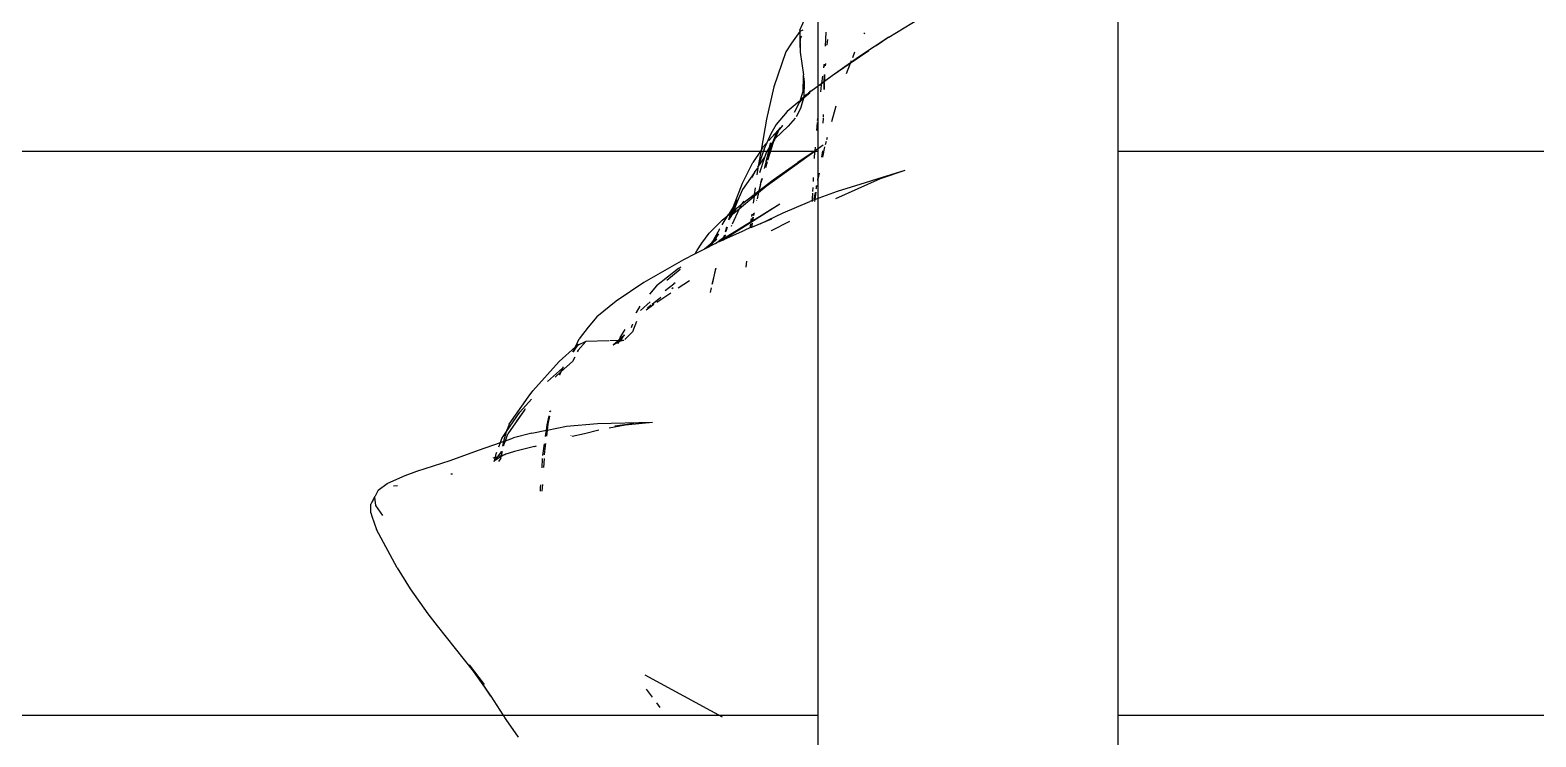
# Model space of a CAD drawing. Header units: millimetres. Extents: x -12551121 to 353735, y 112272 to 285506.
# Drawn here: x 99886.2 to 100136.7, y 177746.5 to 177864 of the extents above; entities that cross this region are included whole.
import ezdxf

# ---------------------------------------------------------------- set-up
doc = ezdxf.new("R2010")
doc.units = ezdxf.units.MM
doc.header["$MEASUREMENT"] = 0
doc.layers.add('+AT9-HATCH', color=8, linetype='Continuous')
doc.layers.add('+AT9_Hardscape', color=1, linetype='Continuous')

# ---------------------------------------------------------------- blocks, each defined once
blk = doc.blocks.new('cabana')
at = {"layer": '+AT9_Hardscape', "color": 1}
for p, q in [((-199.28, 816.06), (-192.35, 818.14)), ((-190, 818.45), (-192.35, 818.14)), ((-188.41, 817.45), (-190.28, 816.7)), ((-189.44, 818.47), (-190, 818.45)), ((-189.44, 818.47), (-188.04, 818.21)), ((-187.04, 817.34), (-188.41, 817.45)), ((-187.25, 817.54), (-188.04, 818.21)), ((-187.25, 817.54), (-187.76, 817.89)), ((-187.04, 817.34), (-187.25, 817.54)), ((-186.97, 817.34), (-187.04, 817.34)), ((-186.88, 817.22), (-186.97, 817.34)), ((-185.99, 816.52), (-186.88, 817.22)), ((-203.15, 814.69), (-207.82, 812.66)), ((-199.28, 816.06), (-203.15, 814.69)), ((-185.99, 816.52), (-185.24, 814.82)), ((-185.24, 814.82), (-184.84, 813.1)), ((-207.82, 812.66), (-210.12, 811.56)), ((-185.82, 813.89), (-185.92, 813.18)), ((-184.84, 813.1), (-184.56, 811.59)), ((-210.12, 811.56), (-218.69, 807.2)), ((-184.56, 811.59), (-184.23, 809.54)), ((-184.23, 809.54), (-183.67, 803.8)), ((-218.69, 807.2), (-223.39, 805.22)), ((-217.56, 807.67), (-221.28, 805.88)), ((-218.69, 807.2), (-221.28, 805.88)), ((-217.56, 807.67), (-218.69, 807.2)), ((-223.39, 805.22), (-227.7, 803.59)), ((-223.39, 805.22), (-220.86, 806.18)), ((-227.7, 803.59), (-230.99, 802.15)), ((-185.95, 803.84), (-185.9, 804.15)), ((-183.67, 803.8), (-182.91, 798.8)), ((-182.91, 798.8), (-182.43, 794.97)), ((-185, 795.43), (-185.45, 795.92)), ((-185.3, 796.62), (-184.67, 796.3)), ((-184.76, 795.32), (-185.17, 796.45)), ((-185.17, 796.45), (-184.63, 795.83)), ((-185, 795.43), (-184.76, 795.32)), ((-184.76, 795.32), (-184.58, 795.23)), ((-184.52, 794.67), (-184.76, 795.32)), ((-184.71, 796.69), (-184.67, 796.3)), ((-184.67, 796.3), (-184.15, 796.04)), ((-184.67, 796.3), (-184.63, 795.83)), ((-184.63, 795.83), (-184.61, 795.81)), ((-184.61, 795.81), (-184.58, 795.23)), ((-184.61, 795.81), (-184.13, 795.24)), ((-184.58, 795.23), (-184.52, 794.67)), ((-184.58, 795.23), (-183.98, 794.95)), ((-184.52, 794.67), (-184.46, 794.5)), ((-184.36, 793), (-184.52, 794.67)), ((-183.97, 794.99), (-184.32, 795.34)), ((-184.32, 795.34), (-184.13, 795.24)), ((-184.15, 796.04), (-183.87, 795.87)), ((-184.13, 795.24), (-183.95, 795.15)), ((-184.13, 795.24), (-183.97, 795.05)), ((-183.1, 795.39), (-182.43, 794.97)), ((-183.09, 794.72), (-182.36, 794.35)), ((-183.09, 794.54), (-182.96, 794.48)), ((-182.96, 794.48), (-182.33, 794.09)), ((-182.43, 794.97), (-181.82, 794.59)), ((-182.43, 794.97), (-182.36, 794.35)), ((-182.36, 794.35), (-182.33, 794.09)), ((-182.36, 794.35), (-180.86, 793.59)), ((-181.82, 794.59), (-180.86, 793.59)), ((-184.23, 789.58), (-184.36, 793)), ((-182.33, 794.09), (-182.15, 792.68)), ((-182.33, 794.09), (-181.31, 793.47)), ((-182, 789.54), (-182.15, 792.68)), ((-177.93, 789.87), (-181.31, 793.47)), ((-180.86, 793.59), (-178.17, 790.8)), ((-180.86, 793.59), (-180.54, 793.44)), ((-179.77, 792.92), (-180.54, 793.44)), ((-179.77, 792.92), (-175.99, 788.92)), ((-190.69, 789.58), (-191.77, 789.88)), ((-191.75, 790.11), (-191.17, 789.99)), ((-191.17, 789.99), (-190.72, 789.86)), ((-184.23, 789.58), (-184.2, 789.22)), ((-182, 789.54), (-182.02, 787.07)), ((-177.93, 789.87), (-179.52, 791.64)), ((-178.17, 790.8), (-176.43, 788.44)), ((-177.83, 789.78), (-177.93, 789.87)), ((-186.51, 788.42), (-188, 788.83)), ((-187.99, 789.07), (-186.51, 788.65)), ((-185.99, 788.5), (-184.16, 787.84)), ((-185.42, 788.12), (-185.94, 788.26)), ((-184.15, 787.68), (-185.42, 788.12)), ((-182.99, 787.42), (-182.02, 787.07)), ((-182.02, 786.93), (-182.99, 787.27)), ((-182.02, 786.93), (-182.06, 783.65)), ((-182.02, 787.07), (-181.15, 786.76)), ((-182.02, 787.07), (-182.02, 786.93)), ((-181.08, 786.61), (-182.02, 786.93)), ((-181.15, 786.76), (-179.74, 786.13)), ((-175.99, 788.92), (-175.12, 787.91)), ((-171.29, 782.66), (-175.12, 787.91)), ((-179.81, 786.08), (-181.08, 786.61)), ((-179.13, 785.86), (-178.99, 785.8)), ((-178.98, 785.74), (-179.13, 785.8)), ((-172.44, 782.33), (-174.14, 785.25)), ((-183.87, 783.1), (-183.87, 781)), ((-183.74, 783.23), (-183.74, 783.27)), ((-182.06, 783.65), (-182.66, 778.51)), ((-172.99, 782.65), (-173.68, 783.84)), ((-173.45, 782.99), (-173.46, 783.04)), ((-173.45, 782.99), (-172.99, 782.65)), ((-172.99, 782.65), (-172.34, 782.17)), ((-171.72, 780.44), (-172.99, 782.65)), ((-172.44, 782.33), (-172.99, 782.65)), ((-172.34, 782.17), (-172.44, 782.33)), ((-172.28, 782.22), (-172.44, 782.33)), ((-171.29, 782.66), (-169.46, 779.5)), ((-225.19, 779.38), (-234.68, 768.27)), ((-229.1, 778.92), (-227.57, 779.62)), ((-183.87, 781), (-183.73, 778.5)), ((-171.1, 779.96), (-171.72, 780.44)), ((-170.05, 779.15), (-170.31, 779.35)), ((-170.2, 779.99), (-169.28, 779.08)), ((-170.19, 780.06), (-169.92, 779.85)), ((-169.92, 779.85), (-170.17, 780.16)), ((-169.28, 779.08), (-169.92, 779.85)), ((-169.92, 779.85), (-169.46, 779.5)), ((-169.46, 779.5), (-168.28, 778.59)), ((-169.46, 779.5), (-169.11, 778.89)), ((-231.05, 778.01), (-230.17, 778.42)), ((-182.66, 778.51), (-184.36, 769.52)), ((-183.75, 776.75), (-183.85, 774.07)), ((-168.94, 777.62), (-170.05, 779.15)), ((-169.59, 773.87), (-168.94, 777.62)), ((-168.94, 777.62), (-169.28, 779.08)), ((-169.28, 779.08), (-169.11, 778.89)), ((-166.66, 776.76), (-168.28, 778.59)), ((-165.3, 774.98), (-166.66, 776.76)), ((-183.66, 775.8), (-183.86, 772.8)), ((-183.66, 775.8), (-183.85, 774.07)), ((-163.4, 771.29), (-165.3, 774.98)), ((-183.85, 774.07), (-184.36, 769.52)), ((-183.86, 772.8), (-183.9, 772.62)), ((-183.85, 774.07), (-183.86, 772.8)), ((-170.41, 773.3), (-169.86, 772.3)), ((-170.41, 773.3), (-170.13, 772.36)), ((-170.13, 772.36), (-170.39, 772.53)), ((-170.37, 772.46), (-170.06, 772.1)), ((-170.13, 772.36), (-170.06, 772.1)), ((-169.88, 772.19), (-170.13, 772.36)), ((-170.04, 771.45), (-170.06, 772.1)), ((-170.06, 772.1), (-169.93, 771.94)), ((-170.04, 771.45), (-169.93, 771.94)), ((-169.93, 771.94), (-169.88, 772.19)), ((-169.93, 771.94), (-169.19, 771.08)), ((-169.88, 772.19), (-169.86, 772.3)), ((-169.76, 772.11), (-169.88, 772.19)), ((-169.86, 772.3), (-169.62, 773.69)), ((-169.86, 772.3), (-169.76, 772.11)), ((-169.76, 772.11), (-169.19, 771.08)), ((-169.45, 771.9), (-169.76, 772.11)), ((-169.45, 771.9), (-168.34, 770.79)), ((-170.02, 771.4), (-170.04, 771.45)), ((-168.93, 769.67), (-169.96, 771.2)), ((-167.39, 768.65), (-168.93, 769.67)), ((-168.2, 769.69), (-167.74, 769.44)), ((-167.72, 769.4), (-167.74, 769.44)), ((-161.32, 766.14), (-163.4, 771.29)), ((-165.99, 768.48), (-165.93, 768.45)), ((-165.05, 767.61), (-165.93, 768.45)), ((-165.26, 765.28), (-165.91, 766.72)), ((-164.69, 765.76), (-165.75, 767.66)), ((-165.28, 765.73), (-165.64, 766.44)), ((-164.33, 763.91), (-165.19, 765.56)), ((-163.97, 762.1), (-165.02, 764.71)), ((-162.28, 764.22), (-163.38, 765.65)), ((-160.22, 760.01), (-162.28, 764.22)), ((-158.98, 758.93), (-161.32, 766.14)), ((-163.32, 762.96), (-162.55, 761.31)), ((-163.17, 761.53), (-163.29, 761.8)), ((-161.71, 762.31), (-160.38, 759.8)), ((-162.6, 758.67), (-163.42, 760.73)), ((-162.42, 761.07), (-162.55, 761.31)), ((-160.38, 759.8), (-160.34, 759.78)), ((-160.06, 759.6), (-160.22, 760.01)), ((-158.41, 756.8), (-158.98, 758.93)), ((-158.41, 756.8), (-157.99, 756.44)), ((-157.95, 755.11), (-158.41, 756.8)), ((-164.47, 755.36), (-165.22, 755.7)), ((-163.92, 755.06), (-161.47, 753.87)), ((-161.5, 753.99), (-163.91, 755.1)), ((-157.99, 756.44), (-156.91, 755.38)), ((-157.41, 754.06), (-157.95, 755.11)), ((-157.77, 754.43), (-157.95, 755.11)), ((-157.41, 754.06), (-157.77, 754.43)), ((-157.77, 754.43), (-157.47, 753.94)), ((-157.68, 754.1), (-157.77, 754.43)), ((-156.91, 755.38), (-155.55, 753.83)), ((-157.43, 753.17), (-157.68, 754.1)), ((-157.47, 753.94), (-157.68, 754.1)), ((-157.47, 753.94), (-157.36, 753.77)), ((-157.25, 753.75), (-157.47, 753.94)), ((-157.25, 752.47), (-157.43, 753.17)), ((-157.43, 753.17), (-156.67, 751.58)), ((-157.25, 753.75), (-157.41, 754.06)), ((-156.87, 753.42), (-157.41, 754.06)), ((-157.36, 753.77), (-156.76, 752.81)), ((-157.15, 753.56), (-157.36, 753.77)), ((-157.15, 753.56), (-157.25, 753.75)), ((-156.87, 753.42), (-157.25, 753.75)), ((-157.25, 752.47), (-157.23, 752.41)), ((-157.23, 752.41), (-157.1, 751.8)), ((-156.99, 751.75), (-157.23, 752.41)), ((-156.76, 752.81), (-157.15, 753.56)), ((-155.96, 752.34), (-157.15, 753.56)), ((-157.1, 751.8), (-156.99, 751.75)), ((-157.1, 751.8), (-157.08, 751.72)), ((-157.08, 751.72), (-156.96, 751.67)), ((-157.08, 751.72), (-157.03, 751.51)), ((-156.99, 751.75), (-156.67, 751.58)), ((-156.96, 751.67), (-156.99, 751.75)), ((-156.96, 751.67), (-156.79, 751.58)), ((-155.17, 746.7), (-156.96, 751.67)), ((-155.96, 752.34), (-156.87, 753.42)), ((-155.23, 752), (-156.87, 753.42)), ((-155.55, 753.83), (-153.87, 751.28)), ((-155.23, 752), (-155.2, 751.97)), ((-157.03, 751.51), (-156.23, 747.91)), ((-155.25, 746.73), (-157.03, 751.51)), ((-156.79, 751.58), (-156.64, 751.51)), ((-156.67, 751.58), (-156.64, 751.51)), ((-156.67, 751.58), (-156.45, 751.46)), ((-156.61, 751.48), (-156.64, 751.51)), ((-156.36, 751.21), (-156.61, 751.48)), ((-156.61, 751.48), (-156.42, 751.37)), ((-155.85, 751.14), (-155.11, 750.76)), ((-155.77, 751.01), (-155.1, 750.64)), ((-155.05, 749.92), (-155.17, 750.01)), ((-152.57, 748.1), (-154.84, 749.77)), ((-154.61, 751.42), (-153.29, 750.18)), ((-154.02, 750.18), (-153.16, 749.73)), ((-154, 750.16), (-154.02, 750.18)), ((-154, 750.16), (-153.75, 749.9)), ((-153.93, 749.99), (-153.75, 749.9)), ((-153.87, 751.28), (-153.29, 750.18)), ((-153.75, 749.9), (-153.72, 749.88)), ((-153.72, 749.88), (-153.24, 749.61)), ((-153.72, 749.88), (-153.49, 749.63)), ((-153.49, 749.63), (-153.45, 749.6)), ((-153.45, 749.6), (-153.25, 749.37)), ((-152.71, 749.09), (-153.45, 749.6)), ((-153.29, 750.18), (-153.14, 750.04)), ((-153.29, 750.18), (-152.99, 749.61)), ((-152.43, 748.56), (-153.25, 749.37)), ((-153.25, 749.37), (-152.57, 748.1)), ((-153.24, 749.61), (-152.84, 749.33)), ((-153.16, 749.73), (-152.99, 749.61)), ((-152, 748.97), (-153.14, 750.04)), ((-152.99, 749.61), (-152, 748.97)), ((-152.99, 749.61), (-152.84, 749.33)), ((-152.84, 749.33), (-151.07, 748.08)), ((-152.84, 749.33), (-152.71, 749.09)), ((-161.35, 748.69), (-162.33, 749.04)), ((-161.35, 748.73), (-162.33, 749.04)), ((-156.07, 747.01), (-156.23, 747.91)), ((-155.46, 746.8), (-156.07, 747.01)), ((-156.06, 746.95), (-156.07, 747.01)), ((-156.06, 746.95), (-155.42, 746.65)), ((-156.03, 746.76), (-156.06, 746.95)), ((-155.37, 746.49), (-156.03, 746.76)), ((-155.75, 745.2), (-156.03, 746.76)), ((-155.25, 746.73), (-155.31, 746.75)), ((-155.17, 746.7), (-155.25, 746.73)), ((-155.18, 746.54), (-155.25, 746.73)), ((-154.58, 746.49), (-155.17, 746.7)), ((-155.1, 746.5), (-155.17, 746.7)), ((-150.81, 747.79), (-152.71, 749.09)), ((-152.71, 749.09), (-152.43, 748.56)), ((-152.18, 747.82), (-152.57, 748.1)), ((-152.57, 748.1), (-151.06, 745.26)), ((-152.41, 748.53), (-152.43, 748.56)), ((-152.41, 748.53), (-152.22, 748.17)), ((-152.22, 748.17), (-151.93, 747.56)), ((-151.93, 747.56), (-152.18, 747.82)), ((-152, 748.97), (-148.51, 746.67)), ((-151.07, 748.08), (-152, 748.97)), ((-151.49, 747.1), (-151.93, 747.56)), ((-151.93, 747.56), (-150.78, 745.16)), ((-149.57, 746.9), (-150.81, 747.79)), ((-147.23, 744.35), (-149.57, 746.9)), ((-148.51, 746.67), (-145.54, 744.3)), ((-155.75, 745.2), (-154.75, 741.1)), ((-155.39, 743.19), (-155.75, 745.2)), ((-155.25, 746.57), (-155.18, 746.54)), ((-155.12, 746.39), (-155.19, 746.42)), ((-155.12, 746.39), (-155.18, 746.54)), ((-155.18, 746.54), (-155.1, 746.5)), ((-153.23, 741.34), (-155.12, 746.39)), ((-155.05, 746.36), (-155.12, 746.39)), ((-155.1, 746.5), (-154.48, 746.21)), ((-155.05, 746.36), (-155.1, 746.5)), ((-153.23, 741.34), (-155.05, 746.36)), ((-154.43, 746.1), (-155.05, 746.36)), ((-153.91, 746.26), (-154.24, 746.37)), ((-154.17, 746.07), (-153.79, 745.89)), ((-153.77, 745.83), (-154.15, 745.99)), ((-151.06, 745.26), (-152.16, 745.65)), ((-151.79, 744.95), (-151.84, 744.98)), ((-150.6, 744.39), (-151.58, 744.85)), ((-151.06, 745.26), (-150.6, 744.39)), ((-150.78, 745.16), (-151.06, 745.26)), ((-149.72, 744.79), (-150.78, 745.16)), ((-150.78, 745.16), (-150.35, 744.28)), ((-150.6, 744.39), (-149.83, 742.96)), ((-150.35, 744.28), (-150.6, 744.39)), ((-150.35, 744.28), (-149.04, 741.56)), ((-149.38, 743.82), (-150.35, 744.28)), ((-147.23, 744.35), (-147.99, 745)), ((-147.23, 744.35), (-146.69, 743.8)), ((-143.77, 742.54), (-145.54, 744.3)), ((-157.24, 743.66), (-157.22, 743.59)), ((-157.22, 743.59), (-156.34, 740.28)), ((-149.83, 742.96), (-145.75, 733.77)), ((-149.38, 743.82), (-149.14, 743.69)), ((-149.14, 743.69), (-148.5, 743.4)), ((-149.14, 743.69), (-148.38, 743.26)), ((-148.5, 743.4), (-148.47, 743.37)), ((-146.63, 743.69), (-147.65, 744.06)), ((-145.1, 742.22), (-147.4, 743.59)), ((-146.89, 742.62), (-146.06, 742.23)), ((-146.75, 742.35), (-145.88, 741.87)), ((-146.69, 743.8), (-146.63, 743.69)), ((-146.45, 743.63), (-146.63, 743.69)), ((-146.45, 743.63), (-145.1, 742.22)), ((-146.32, 743.57), (-146.45, 743.63)), ((-143.74, 741.99), (-146.32, 743.57)), ((-143.77, 742.54), (-146.32, 743.57)), ((-145.94, 742.17), (-145.07, 741.72)), ((-145.68, 741.76), (-142.92, 740.22)), ((-144.24, 741.69), (-145.1, 742.22)), ((-145.07, 741.72), (-143.61, 741.06)), ((-145.07, 741.72), (-142.81, 740.26)), ((-145.07, 741.72), (-142.92, 740.22)), ((-143.61, 741.06), (-144.24, 741.69)), ((-143.39, 742.17), (-143.77, 742.54)), ((-138.93, 740.59), (-143.77, 742.54)), ((-143.74, 741.99), (-142.93, 741.45)), ((-142.8, 741.35), (-143.39, 742.17)), ((-154.75, 741.1), (-153.82, 736.36)), ((-149.04, 741.56), (-147.05, 736.98)), ((-143.61, 741.06), (-142.86, 740.7)), ((-142.81, 740.26), (-143.61, 741.06)), ((-142.8, 741.35), (-142.93, 741.45)), ((-142.92, 740.22), (-142.57, 740.02)), ((-142.57, 740.02), (-142.81, 740.26)), ((-142.81, 740.26), (-141.79, 739.6)), ((-142.78, 741.32), (-142.8, 741.35)), ((-141.45, 740.41), (-142.78, 741.32)), ((-142.39, 739.85), (-142.57, 740.02)), ((-142.57, 740.02), (-141.79, 739.6)), ((-141.15, 739.06), (-142.49, 740.92)), ((-140.81, 737.3), (-142.39, 739.85)), ((-142.39, 739.85), (-141.38, 739.14)), ((-141.92, 739.75), (-141.79, 739.6)), ((-141.79, 739.6), (-141.75, 739.57)), ((-141.75, 739.57), (-141.67, 739.53)), ((-141.67, 739.53), (-141.65, 739.51)), ((-141.65, 739.51), (-141.56, 739.46)), ((-141.56, 739.46), (-140.51, 738.16)), ((-141.15, 739.06), (-141.56, 739.46)), ((-140.11, 739.19), (-141.45, 740.41)), ((-141.38, 739.14), (-141.04, 738.91)), ((-138.42, 736.98), (-140.11, 739.19)), ((-133.94, 738.27), (-138.93, 740.59)), ((-145.75, 733.77), (-147.05, 736.98)), ((-141.04, 738.91), (-141.15, 739.06)), ((-140.78, 738.73), (-141.04, 738.91)), ((-140.51, 738.16), (-141.04, 738.91)), ((-139.77, 735.91), (-140.81, 737.3)), ((-137.2, 734.68), (-138.42, 736.98)), ((-128.64, 735.17), (-133.94, 738.27)), ((-153.96, 735.54), (-153.69, 735.44)), ((-153.9, 735.91), (-153.75, 735.87)), ((-153.75, 735.87), (-153.82, 736.36)), ((-153.75, 735.87), (-153.46, 735.8)), ((-153.69, 735.44), (-153.75, 735.87)), ((-153.12, 731.56), (-153.69, 735.44)), ((-153.69, 735.44), (-152.53, 735.03)), ((-153.55, 735.56), (-152.53, 735.14)), ((-153.55, 735.56), (-152.53, 735.11)), ((-153.46, 735.8), (-152.54, 735.57)), ((-152.32, 735.51), (-151.66, 735.34)), ((-151.95, 734.91), (-151.88, 734.8)), ((-151.88, 734.8), (-151.47, 734.65)), ((-151.88, 734.8), (-151.49, 734.72)), ((-150.72, 735.09), (-150.67, 735.08)), ((-150.65, 734.3), (-150.05, 734.04)), ((-150.61, 734.34), (-150.15, 734.18)), ((-150.57, 735.06), (-150.05, 734.92)), ((-150.15, 734.18), (-150.09, 734.15)), ((-150.06, 734.14), (-149.61, 733.96)), ((-146.98, 734.12), (-146.64, 734.04)), ((-138.39, 734.68), (-139.57, 735.71)), ((-137.38, 734.73), (-138.78, 735.88)), ((-136.79, 733.85), (-138.39, 734.68)), ((-136.8, 733.87), (-137.38, 734.73)), ((-137.13, 734.53), (-137.38, 734.73)), ((-137.13, 734.53), (-137.2, 734.68)), ((-137.13, 734.53), (-137.09, 734.5)), ((-137.09, 734.5), (-137.01, 734.43)), ((-136.8, 733.87), (-137.09, 734.5)), ((-137.01, 734.43), (-136.96, 734.41)), ((-136.96, 734.41), (-135.64, 733.65)), ((-136.63, 733.77), (-136.96, 734.41)), ((-127.41, 733.94), (-128.64, 735.17)), ((-152.56, 724.12), (-154.24, 732.06)), ((-150.02, 734.03), (-149.55, 733.82)), ((-147.04, 732.73), (-145.43, 732.04)), ((-147.03, 732.91), (-146.03, 732.5)), ((-146.64, 734.04), (-145.75, 733.77)), ((-145.75, 733.77), (-145.7, 733.76)), ((-145.7, 733.76), (-145.14, 733.59)), ((-145.7, 733.76), (-145.06, 732.23)), ((-145.09, 731.86), (-144.59, 731.6)), ((-142.51, 732.81), (-141.2, 732.42)), ((-140.89, 732.33), (-140.56, 732.23)), ((-136.79, 733.85), (-136.8, 733.87)), ((-136.63, 733.77), (-136.79, 733.85)), ((-136.2, 732.66), (-136.79, 733.85)), ((-136.3, 733.24), (-136.79, 733.85)), ((-136.6, 733.76), (-136.63, 733.77)), ((-134.14, 733.19), (-136.6, 733.76)), ((-136.3, 733.24), (-136.6, 733.76)), ((-136.3, 733.24), (-136.29, 733.18)), ((-136.28, 733.09), (-136.29, 733.18)), ((-136.22, 733.06), (-136.29, 733.18)), ((-136.22, 733.06), (-136.17, 732.93)), ((-136.14, 732.88), (-136.17, 732.93)), ((-135.86, 732.46), (-136.14, 732.88)), ((-135, 730.36), (-136.14, 732.88)), ((-135.64, 733.65), (-133.27, 733.12)), ((-133.27, 733.12), (-134.14, 733.19)), ((-133.27, 733.12), (-133, 733.06)), ((-129.17, 732.82), (-133, 733.06)), ((-127.74, 732.59), (-129.17, 732.82)), ((-127.63, 732.49), (-129.17, 732.82)), ((-125.81, 732.17), (-127.74, 732.59)), ((-126.91, 732.34), (-127.43, 732.45)), ((-125.81, 732.17), (-127.41, 733.94)), ((-126.63, 732.08), (-126.91, 732.34)), ((-125.71, 731.65), (-125.81, 732.17)), ((-125.61, 732.14), (-125.81, 732.17)), ((-125.61, 732.14), (-123.61, 730.69)), ((-152.67, 726.71), (-153.12, 731.56)), ((-144.31, 731.46), (-143.95, 731.27)), ((-141.53, 730.01), (-139.18, 728.78)), ((-141.52, 731.49), (-140.7, 731.3)), ((-140.55, 731.26), (-140.13, 731.16)), ((-136.37, 730.83), (-135.27, 730.45)), ((-136.1, 730.21), (-135.06, 729.97)), ((-136.07, 730.15), (-135.02, 729.89)), ((-135.09, 730.39), (-135.26, 730.74)), ((-135.12, 730.4), (-135.09, 730.39)), ((-135.09, 730.39), (-135, 730.36)), ((-134.86, 729.92), (-135.09, 730.39)), ((-135, 730.36), (-133.88, 729.97)), ((-134.79, 729.91), (-135, 730.36)), ((-134.93, 729.94), (-134.86, 729.92)), ((-134.9, 729.86), (-134.82, 729.84)), ((-134.86, 729.92), (-134.79, 729.91)), ((-134.82, 729.84), (-134.86, 729.92)), ((-134.13, 728.44), (-134.82, 729.84)), ((-134.82, 729.84), (-134.76, 729.82)), ((-134.79, 729.91), (-133.72, 729.65)), ((-134.76, 729.82), (-134.79, 729.91)), ((-134.13, 728.44), (-134.76, 729.82)), ((-134.76, 729.82), (-133.67, 729.56)), ((-132.53, 729.5), (-132.04, 729.33)), ((-132.38, 729.34), (-131.98, 729.25)), ((-131.88, 729.09), (-132.25, 729.19)), ((-152.5, 724.67), (-152.67, 726.71)), ((-132.65, 725.01), (-134.13, 728.44)), ((-132.75, 725.07), (-134.13, 728.44)), ((-126.83, 727.94), (-129.09, 728.54)), ((-128.94, 728.26), (-128.91, 728.21)), ((-128.05, 727.96), (-128.91, 728.21)), ((-152.01, 719.8), (-152.56, 724.12)), ((-152.01, 719.8), (-152.5, 724.67)), ((-132.75, 725.07), (-134.29, 726.05)), ((-131.33, 721.59), (-132.75, 725.07)), ((-132.65, 725.01), (-132.75, 725.07)), ((-131.92, 723.32), (-132.65, 725.01)), ((-132.36, 724.82), (-132.65, 725.01)), ((-131.03, 723.98), (-131.87, 724.51)), ((-129.8, 717.85), (-131.92, 723.32)), ((-128.22, 721.69), (-128.39, 721.85)), ((-129.8, 717.85), (-130.78, 720.25)), ((-129.8, 717.85), (-127.32, 710.84))]:
    blk.add_line(p, q, dxfattribs=at)

msp = doc.modelspace()

# ---------------------------------------------------------------- hatches: boundary and pattern name
at = {"layer": '+AT9-HATCH'}
h = msp.add_hatch(dxfattribs=at)
h.set_pattern_fill('ANSI38', color=62, scale=100)
h.set_pattern_definition([(45, (4874355.9, 2835157.78), (-224.506403, 224.506403), []), (135, (4874355.9, 2835157.78), (-673.51921, 224.506403), [793.75, -476.25])])
h.paths.add_polyline_path([(99292.22, 179726.48), (101217.22, 179726.48, -0.414214), (102317.22, 178626.48), (102317.22, 173351.49), (103142.22, 173351.49), (103142.22, 174876.48), (103042.22, 174876.48), (103042.22, 176526.48), (103042.22, 176676.47), (103192.22, 176676.48), (103192.22, 177626.51), (103142.22, 177626.51), (103142.22, 180226.48), (99442.22, 180226.47), (99292.22, 180226.47)])
h = msp.add_hatch(dxfattribs=at)
h.set_pattern_fill('LINE', color=8, scale=750)
h.paths.add_polyline_path([(98342.22, 176851.47), (98342.22, 179526.48), (97292.22, 179526.48, 0.414214), (96392.22, 178626.48), (96392.22, 177751.48, -0.414214), (95292.22, 176651.48), (94892.22, 176651.48), (94892.22, 174751.48), (96392.22, 174751.48, 0.414214), (97292.22, 175651.48), (97292.22, 176001.46), (97292.22, 176451.47, -0.414214), (97692.22, 176851.47), (98342.22, 176851.47)], is_closed=False)
h.paths.add_polyline_path([(98392.22, 179526.48), (98392.22, 176851.47), (98692.22, 176851.47), (98692.22, 179526.48)])
h.paths.add_polyline_path([(98742.22, 179526.48), (98742.22, 176851.47), (99042.22, 176851.47), (99042.22, 179526.48)])
h.paths.add_polyline_path([(99367.22, 179526.48), (99367.22, 176851.47), (99667.22, 176851.47), (99667.22, 179526.48)])
h.paths.add_polyline_path([(99717.22, 179526.48), (99717.22, 176851.47), (100017.22, 176851.47), (100017.22, 179526.48)])
h.paths.add_polyline_path([(100067.22, 179526.48), (100067.22, 176851.47), (100367.22, 176851.47), (100367.22, 179526.48)])
h.paths.add_polyline_path([(100417.22, 179526.48), (100417.22, 176851.47), (100717.22, 176851.47), (100717.22, 179526.48)])
h.paths.add_polyline_path([(101067.22, 176716.04), (101067.22, 179526.48), (100767.22, 179526.48), (100767.22, 176851.46), (100767.22, 176851.46, -0.21525)])
h.paths.add_polyline_path([(101117.22, 179526.48), (101117.22, 173451.49), (101417.22, 173451.49), (101417.22, 179503.97, 0.056082), (101217.22, 179526.48), (101117.22, 179526.48)], is_closed=False)
h.paths.add_polyline_path([(101467.22, 179491.06), (101467.22, 173451.49), (101767.22, 173451.49), (101767.22, 179338.87, 0.094274)])
h.paths.add_polyline_path([(102117.22, 178626.63, 0.213378), (101817.22, 179297.3), (101817.22, 173451.49), (102117.22, 173451.49), (102117.22, 178626.48)], is_closed=False)
h.paths.add_polyline_path([(101817.22, 173101.46), (101817.22, 170101.46), (102117.22, 170101.46), (102117.22, 173101.46)])
h.paths.add_polyline_path([(101467.22, 173101.46), (101467.22, 170101.46), (101767.22, 170101.46), (101767.22, 173101.46)])
h.paths.add_polyline_path([(101117.22, 173101.46), (101117.22, 170101.46), (101417.22, 170101.46), (101417.22, 173101.46)])
h.paths.add_polyline_path([(101117.22, 169801.46), (101117.22, 166601.46), (101417.22, 166601.46), (101417.22, 169801.46)])
h.paths.add_polyline_path([(101467.22, 169801.46), (101467.22, 166601.46), (101767.22, 166601.46), (101767.22, 169801.46)])
h.paths.add_polyline_path([(101817.22, 169801.46), (101817.22, 166601.46), (102117.22, 166601.46), (102117.22, 169801.46)])
h.paths.add_polyline_path([(102517.22, 169801.46), (102817.22, 169801.46), (102817.22, 166601.46), (102517.22, 166601.46)])
h.paths.add_polyline_path([(102167.22, 169801.46), (102467.22, 169801.46), (102467.22, 166601.46), (102167.22, 166601.46)])
h.paths.add_polyline_path([(102867.22, 169801.46), (103167.22, 169801.46), (103167.22, 166601.46), (102867.22, 166601.46)])
h.paths.add_polyline_path([(102867.22, 173101.46), (103167.22, 173101.46), (103167.22, 170101.46), (102867.22, 170101.46)])
h.paths.add_polyline_path([(102167.22, 173101.46), (102467.22, 173101.46), (102467.22, 170101.46), (102167.22, 170101.46)])
h.paths.add_polyline_path([(102517.22, 173101.46), (102817.22, 173101.46), (102817.22, 170101.46), (102517.22, 170101.46)])

# ---------------------------------------------------------------- linework, layer by layer
at = {"layer": '+AT9_Hardscape', "elevation": 0}
for points in [[(99717.22, 179526.48), (100017.22, 179526.48), (100017.22, 176851.47), (99717.22, 176851.47)], [(100067.22, 179526.48), (100367.22, 179526.48), (100367.22, 176851.47), (100067.22, 176851.47)]]:
    msp.add_lwpolyline(points, close=True, dxfattribs=at)

# ---------------------------------------------------------------- block references
at = {"rotation": 101.8661847011007}
msp.add_blockref('cabana', (100704.9, 178137.41), dxfattribs=at)

doc.saveas('drawing.dxf')
